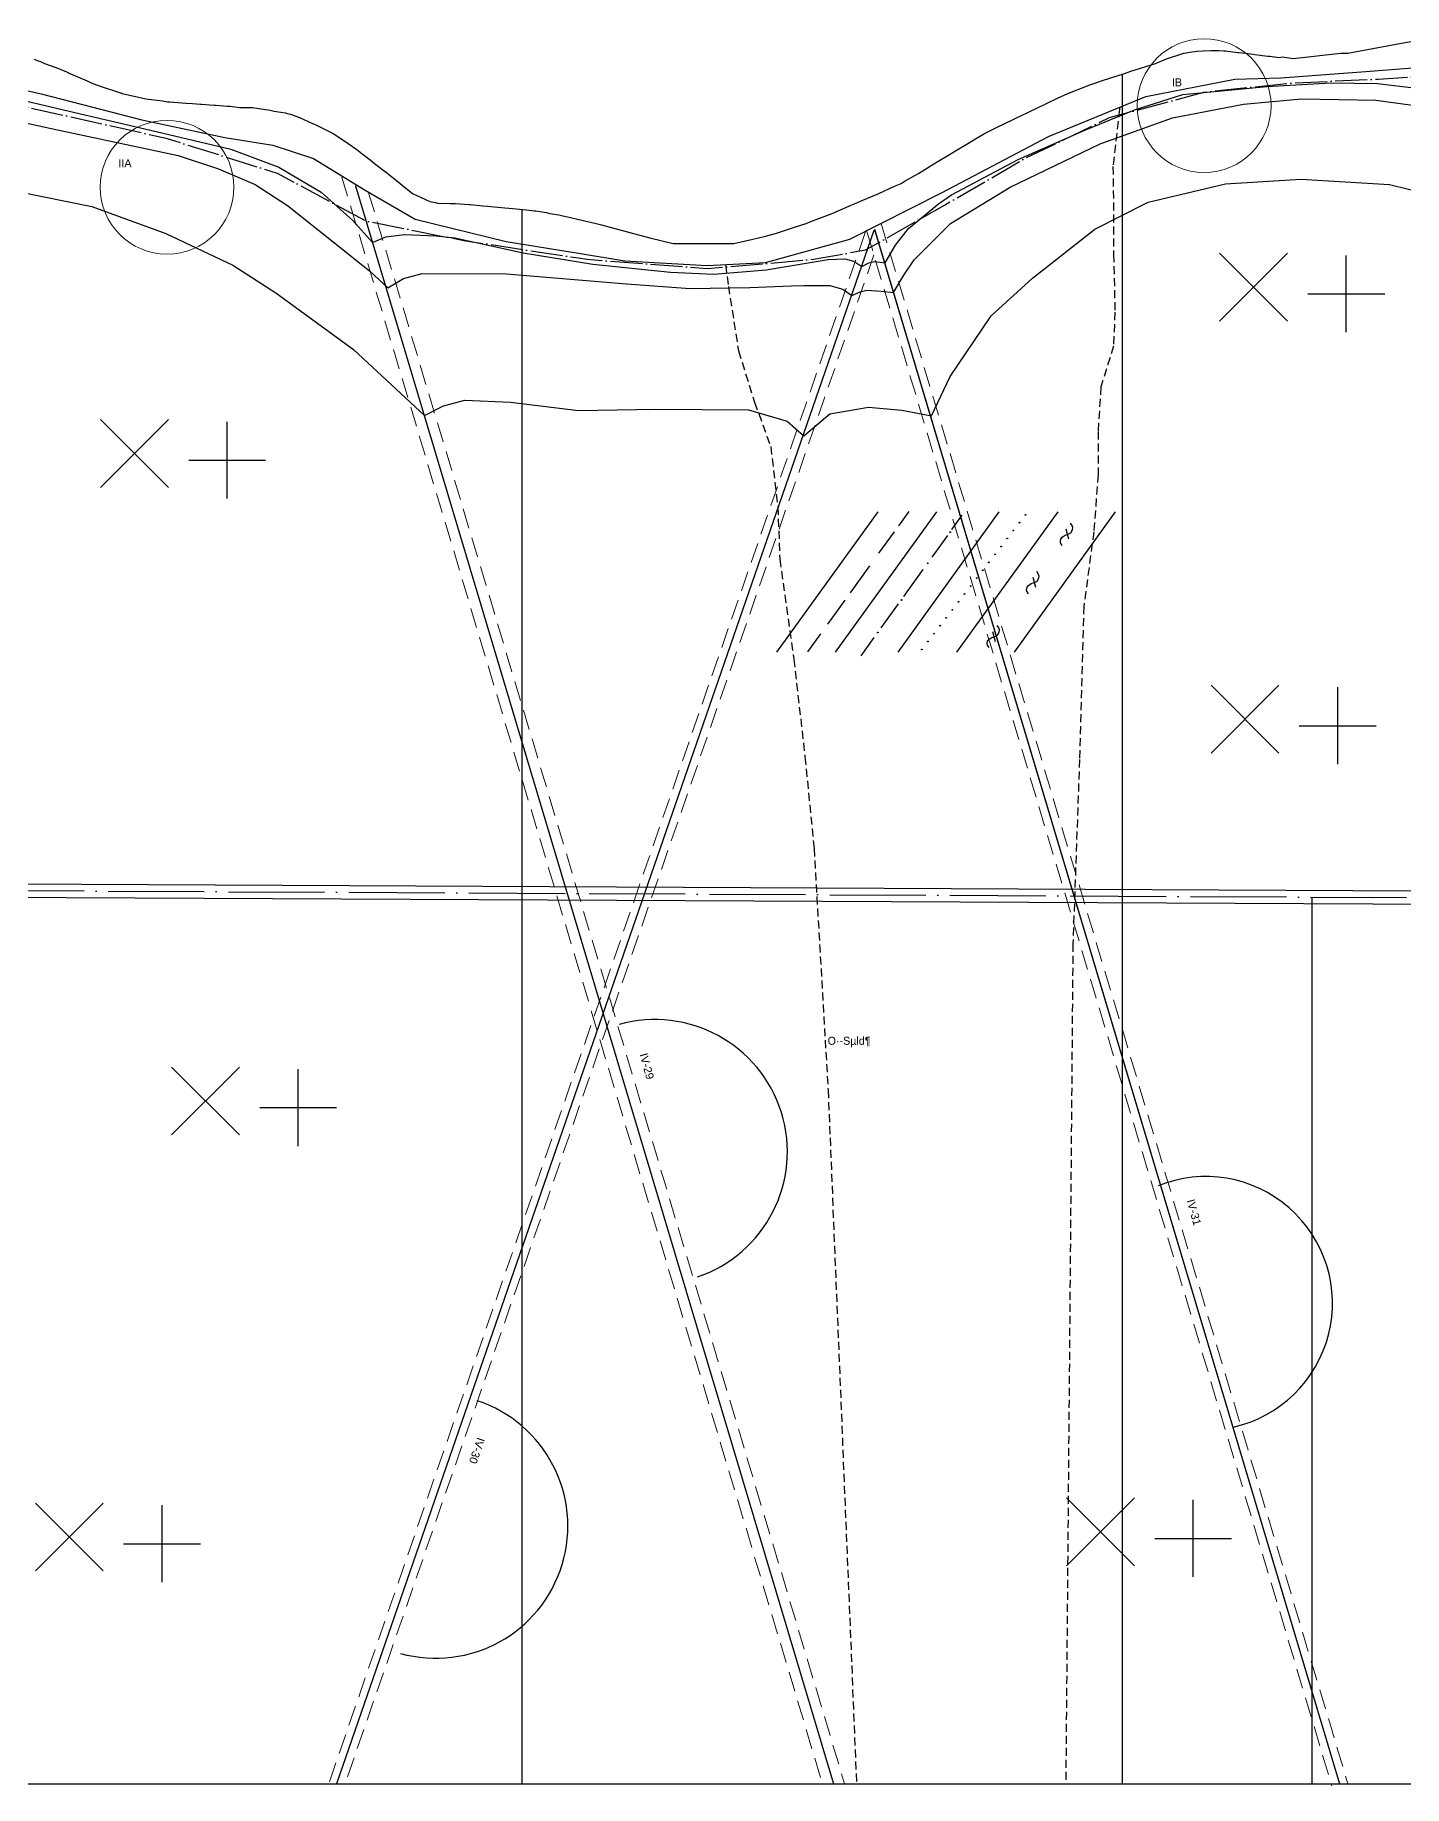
# Model space of a CAD drawing. Header units: inches. Extents: x 444671 to 463716, y 1783086 to 1794968.
# Drawn here: x 454029 to 454713, y 1787037 to 1787913 of the extents above; entities that cross this region are included whole.
import ezdxf

# ---------------------------------------------------------------- set-up
doc = ezdxf.new("R2010")
doc.units = ezdxf.units.IN
doc.header["$MEASUREMENT"] = 0
for name, pattern in [('ACAD_ISO04W100', [30, 24, -3, 0, -3]), ('DASHED', [0.75, 0.5, -0.25]), ('HIDDEN', [0.375, 0.25, -0.125]), ('NG', [1.8, 0.8, -0.1, 0, -0.1, 0.8])]:
    doc.linetypes.add(name, pattern=pattern)
for name, color, linetype in [('4', 4, 'Continuous'), ('Dc', 10, 'Continuous'), ('Dchat', 33, 'Continuous'), ('Dong', 252, 'HIDDEN'), ('Khung_bang', 140, 'Continuous'), ('PEGC', 3, 'Continuous'), ('Text', 3, 'Continuous'), ('Thachhoc', 125, 'Continuous'), ('Tim', 1, 'ACAD_ISO04W100')]:
    doc.layers.add(name, color=color, linetype=linetype)
doc.layers.add('doi', color=33, linetype='Continuous', lineweight=25)
doc.layers.add('Dut gay', color=1, linetype='Continuous', lineweight=25)
doc.styles.add('VNARIAL', font='')
doc.styles.get('VNARIAL').set_extended_font_data('.VnArial')
doc.linetypes.add('_lA1', pattern='A,2,-0.2,["x",Standard,S=0.1,R=0,X=-0.1,Y=-0.05],-0.1', length=2.3)
doc.linetypes.add('_lA2', pattern='A,2,-0.2,["xx",Standard,S=0.1,R=0,X=-0.1,Y=-0.05],-0.18', length=2.38)
doc.linetypes.add('_lB', pattern='A,2,-0.2,["xxx",Standard,S=0.1,R=0,X=-0.1,Y=-0.05],-0.26', length=2.46)
doc.linetypes.add('_llA', pattern='A,2,-0.2,["xxxx",Standard,S=0.1,R=0,X=-0.1,Y=-0.05],-0.34', length=2.54)
doc.linetypes.add('NEN_DA1', pattern='A,1.5,-0.15,["Y",Standard,S=0.2,R=0,X=-0.15,Y=-0.2],-0.005', length=1.655)

# ---------------------------------------------------------------- blocks, each defined once
blk = doc.blocks.new('l1')
at = {"layer": 'Thachhoc'}
for points in [[(-85.85, -35.08), (-35.29, 35.08)], [(-56.48, -35.08), (-5.92, 35.08)], [(-25.28, -35.08), (25.28, 35.08)], [(-24.95, 28.06), (-19.78, 35.24)], [(4.13, -35.08), (54.69, 35.08)], [(32.93, -35.08), (83.49, 35.08)], [(1.67, 26.16), (6.84, 33.33)], [(56.83, 18.28), (55.99, 19.53), (55.84, 20.43), (56.09, 21.49), (56.82, 22.45), (58.17, 23.34), (59.72, 23.91), (61.04, 24.58), (61.94, 26.04), (62.04, 27.19), (61.67, 28.22), (60.86, 29.44)], [(60.09, 21.48), (58.77, 26.45)], [(-34.83, 14.36), (-27.07, 25.12)], [(-8.21, 12.45), (-0.45, 23.21)], [(-49.03, -5.35), (-39.31, 8.14)], [(-22.41, -7.26), (-12.68, 6.23)], [(39.98, -5.86), (39.15, -4.61), (39, -3.71), (39.25, -2.65), (39.97, -1.68), (41.33, -0.8), (42.88, -0.23), (44.19, 0.45), (45.09, 1.9), (45.2, 3.05), (44.83, 4.08), (44.01, 5.31)], [(43.54, -2.76), (42.21, 2.2)], [(-60.32, -21.02), (-51.7, -9.05)], [(-33.7, -22.92), (-25.08, -10.96)], [(-70.34, -34.92), (-63.82, -25.87)], [(20.22, -32.83), (19.39, -31.58), (19.24, -30.69), (19.49, -29.63), (20.21, -28.66), (21.57, -27.77), (23.12, -27.2), (24.43, -26.53), (25.33, -25.07), (25.44, -23.92), (25.07, -22.89), (24.25, -21.67)], [(23.42, -29.87), (22.1, -24.9)], [(-43.72, -36.83), (-37.19, -27.77)]]:
    blk.add_lwpolyline(points, dxfattribs=at)
for centre in [(35.39, 29.66), (38.44, 33.62), (0.72, 24.94), (26.24, 17.77), (29.29, 21.73), (32.34, 25.69), (-10.47, 9.35), (20.14, 9.85), (23.19, 13.81), (14.04, 1.92), (17.09, 5.88), (7.94, -6), (10.99, -2.04), (-23.52, -8.98), (1.84, -13.93), (4.89, -9.97), (-35.4, -25.2), (-7.31, -25.81), (-4.26, -21.85), (-1.21, -17.89), (-13.41, -33.74), (-10.36, -29.78)]:
    blk.add_circle(centre, 0.198, dxfattribs=at)
blk = doc.blocks.new('g2')
at = {"layer": 'Thachhoc'}
for points in [[(-4.59, -14.53), (-38.54, 19.41)], [(-4.59, 19.41), (-38.54, -14.53)], [(24.77, -20.08), (24.77, 18.32)], [(5.57, -0.88), (43.97, -0.88)]]:
    blk.add_lwpolyline(points, dxfattribs=at)

msp = doc.modelspace()

# ---------------------------------------------------------------- linework, layer by layer
at = {"layer": '4', "linetype": 'NEN_DA1', "ltscale": 8}
msp.add_line((451942.4641, 1787491.9284), (456227.4938, 1787470.5032), dxfattribs=at)
msp.add_lwpolyline([(456292.9593, 1787476.676), (452212.4205, 1787497.0787)], dxfattribs=at)
at = {"layer": 'Dc', "lineweight": 13}
for centre in [(454613.3397, 1787877.2395), (454094.9581, 1787836.4235)]:
    msp.add_circle(centre, 33.4288, dxfattribs=at)
at = {"layer": 'Dchat', "linetype": '_lA1', "ltscale": 70, "flags": 128}
msp.add_lwpolyline([(453627.1938, 1787910.6408), (453628.026, 1787910.6972), (453684.3334, 1787908.2774), (453733.05, 1787907.6702), (453788.1466, 1787911.2999), (453824.474, 1787912.5098), (453869.8832, 1787910.09), (453914.1101, 1787904.1676), (453976.8311, 1787895.5235), (454031.9822, 1787883.0977), (454082.2672, 1787870.1317), (454123.758, 1787861.3223), (454147.8424, 1787857.472), (454168.0732, 1787850.7339), (454193.9421, 1787834.8755), (454219.0512, 1787820.4014), (454264.4405, 1787809.3046), (454300.6185, 1787803.4269), (454323.833, 1787799.6553), (454364.8767, 1787797.2429), (454394.0748, 1787798.782), (454436.2621, 1787810.3892), (454482.3325, 1787833.8674), (454535.4723, 1787861.7211), (454584.2564, 1787881.741), (454628.6848, 1787890.4452), (454651.7505, 1787891.1772), (454694.2252, 1787894.2086), (454743.0712, 1787898.1494), (454787.0629, 1787899.362), (454847.2366, 1787899.7082), (454902.5533, 1787902.1323), (454937.0049, 1787899.2233), (454985.5283, 1787892.9205), (455029.6846, 1787879.8299), (455081.2246, 1787855.6275), (455118.1927, 1787837.1586), (455150.783, 1787823.55), (455185.8054, 1787817.7178), (455235.9069, 1787818.6898), (455272.875, 1787815.2877), (455298.6553, 1787807.5113), (455316.1502, 1787801.7949), (455341.5372, 1787797.3387), (455363.8367, 1787796.6531), (455375.9666, 1787797.3412), (455399.2952, 1787802.8258), (455415.0764, 1787804.5397), (455433.602, 1787803.8541), (455466.9373, 1787797.9952), (455515.2286, 1787785.6062), (455579.8345, 1787765.3928), (455635.1183, 1787746.0395), (455659.6431, 1787734.2634), (455733.6234, 1787712.492), (455808.2704, 1787694.8624)], dxfattribs=at)
at = {"layer": 'Dchat', "linetype": '_lA2', "ltscale": 10, "flags": 128}
msp.add_lwpolyline([(453627.1938, 1787903.8126), (453654.3839, 1787904.0871), (453725.773, 1787902.4781), (453771.6463, 1787904.7389), (453808.4661, 1787906.1722), (453851.5021, 1787905.6944), (453899.3199, 1787900.9166), (453957.6577, 1787892.3165), (454009.2623, 1787883.1005), (454048.8794, 1787873.7364), (454083.8106, 1787865.6492), (454126.8355, 1787855.4339), (454150.8109, 1787846.4833), (454171.9186, 1787833.8738), (454187.7903, 1787819.7689), (454197.7157, 1787808.8541), (454204.3725, 1787811.5407), (454213.568, 1787812.7654), (454229.5094, 1787812.1531), (454238.7224, 1787811.1601), (454272.8771, 1787803.5764), (454300.6185, 1787799.0571), (454307.791, 1787797.8886), (454346.6431, 1787793.9235), (454368.2752, 1787793.0229), (454394.414, 1787795.1243), (454425.3374, 1787800.2806), (454433.7218, 1787800.5972), (454438.2434, 1787799.4186), (454442.1752, 1787796.8651), (454445.6993, 1787798.6451), (454448.5987, 1787799.278), (454451.3377, 1787799.0379), (454453.8845, 1787798.5578), (454459.0631, 1787807.5017), (454465.632, 1787815.8162), (454480.6185, 1787828.0717), (454487.0552, 1787832.6207), (454520.4404, 1787850.3476), (454553.6999, 1787864.8628), (454578.549, 1787875.1762), (454602.6334, 1787882.8158), (454644.7081, 1787886.7238), (454676.6562, 1787888.6584), (454700.0737, 1787888.2233), (454719.4608, 1787885.8813), (454733.7363, 1787883.5394), (454742.4721, 1787888.4359), (454753.1248, 1787892.0548), (454771.2344, 1787895.6737), (454793.7626, 1787896.0212), (454815.8009, 1787893.4137), (454841.8983, 1787886.4603), (454851.7579, 1787889.937), (454862.777, 1787893.4137), (454879.8791, 1787896.7403), (454893.8394, 1787897.3135), (454927.2152, 1787896.2926), (454956.4881, 1787891.7382), (454985.2955, 1787887.4512), (455010.7268, 1787880.8026), (455045.9876, 1787866.2954), (455094.3848, 1787845.5709), (455124.8059, 1787829.682), (455149.2603, 1787820.6917), (455172.5325, 1787816.2463), (455190.6712, 1787814.5365), (455217.7082, 1787814.8784), (455244.4028, 1787814.1945), (455264.2527, 1787812.4847), (455284.7871, 1787808.0392), (455302.2414, 1787801.5421), (455312.1663, 1787795.3868), (455316.9577, 1787789.2316), (455325.5136, 1787791.9672), (455334.4119, 1787793.677), (455350.1549, 1787794.3609), (455368.827, 1787793.933), (455385.9844, 1787796.382), (455404.3674, 1787799.7495), (455421.5248, 1787800.0556), (455444.5035, 1787797.9127), (455469.2214, 1787793.7568), (455502.8295, 1787784.6282), (455551.1208, 1787769.3051), (455591.2548, 1787757.8942), (455634.9779, 1787741.9191), (455666.4464, 1787728.7766), (455691.0565, 1787720.7573), (455735.4882, 1787707.5937), (455785.965, 1787694.3119), (455823.7889, 1787684.9865), (455849.3322, 1787683.514), (455866.5249, 1787686.9497), (455874.6206, 1787686.8754), (455880.4563, 1787685.1747), (455882.4016, 1787684.2029), (455890.6688, 1787692.2204), (455900.8813, 1787697.0795), (455918.3885, 1787704.3681), (455937.9914, 1787711.1348), (455961.1846, 1787715.5072), (455980.6185, 1787716.6275), (456002.1535, 1787716.2503), (456019.7658, 1787712.9481), (456036.4579, 1787707.4958), (456047.0502, 1787707.4958), (456059.5693, 1787704.9296), (456073.0502, 1787699.798), (456092.7845, 1787691.2397), (456110.3156, 1787684.0127), (456128.3558, 1787676.3532), (456148.7117, 1787673.31), (456159.726, 1787672.7045), (456165.9847, 1787673.0943), (456183.4763, 1787675.1568), (456202.4767, 1787676.7997), (456213.7436, 1787678.3511), (456224.6857, 1787679.7176), (456236.0583, 1787680.7127), (456244.0161, 1787682.0792), (456251.4767, 1787683.6941), (456256.4504, 1787684.4395), (456261.5483, 1787684.6879), (456265.9455, 1787684.4776), (456268.5861, 1787684.0481), (456272.0212, 1787683.2495), (456276.7817, 1787680.6143), (456282.8521, 1787676.5343), (456288.2601, 1787673.116), (456292.5645, 1787670.1387), (456297.0455, 1787665.3746), (456300.2642, 1787661.6756), (456301.378, 1787659.6815), (456303.6342, 1787659.7244), (456308.8785, 1787659.2736), (456312.2057, 1787658.6537), (456315.8563, 1787657.6029), (456317.7912, 1787657.1755), (456320.5951, 1787656.7178), (456324.0496, 1787655.9654), (456328.0506, 1787654.8232), (456331.4931, 1787653.0161), (456334.929, 1787650.3752), (456337.4692, 1787647.8698), (456342.2262, 1787643.8779), (456347.0397, 1787639.3092), (456351.4803, 1787635.6974), (456354.4421, 1787633.302), (456357.7636, 1787630.7579), (456360.3512, 1787628.946), (456364.982, 1787626.3534), (456373.9109, 1787622.2119), (456380.9196, 1787619.0979), (456386.4532, 1787617.0445), (456391.8285, 1787615.149), (456395.0697, 1787614.5172), (456400.9549, 1787614.1133), (456406.1118, 1787614.0055), (456408.826, 1787613.7946), (456412.9128, 1787613.262), (456418.3322, 1787611.4868), (456424.4622, 1787608.2027), (456431.5112, 1787602.7762), (456445.4936, 1787591.6911), (456460.9437, 1787581.022), (456477.7573, 1787569.6719), (456490.1681, 1787562.2209), (456507.1672, 1787552.9365), (456529.881, 1787542.7257), (456545.3242, 1787538.3), (456568.466, 1787532.8812), (456589.7998, 1787530.7137), (456622.804, 1787529.2544), (456636.4354, 1787529.263), (456643.2123, 1787528.636), (456647.9812, 1787527.8837), (456654.4784, 1787526.2963), (456659.8272, 1787530.2043), (456667.0027, 1787533.0157), (456676.2888, 1787536.6706), (456690.8935, 1787540.8261), (456705.3909, 1787547.0239), (456721.9126, 1787552.4201), (456730.6071, 1787555.4407), (456740.4752, 1787558.1446), (456751.6166, 1787560.6894), (456761.9621, 1787561.3256), (456769.1244, 1787561.6437), (456782.6145, 1787561.1966), (456790.2421, 1787559.1403), (456803.9088, 1787555.1102), (456817.5755, 1787550.1847), (456834.6028, 1787545.483), (456853.8688, 1787538.2396), (456902.7106, 1787525.0167), (456918.5039, 1787519.053), (456926.5248, 1787514.3682), (456933.3117, 1787509.6833), (456937.0819, 1787505.9689), (456939.3753, 1787506.5477), (456943.8847, 1787507.2408), (456949.7306, 1787507.411), (456955.8816, 1787507.0056), (456958.4526, 1787506.8986), (456976.2484, 1787503.4561), (456994.0436, 1787499.8488), (457011.8388, 1787492.8919), (457030.2177, 1787484.8838), (457047.2392, 1787473.8042), (457072.0635, 1787457.0237), (457103.6074, 1787439.2049), (457123.3696, 1787425.9847), (457150.1447, 1787415.4149), (457168.6521, 1787407.2739), (457193.0069, 1787397.3579), (457219.8243, 1787387.7187), (457245.5897, 1787377.6366), (457271.666, 1787367.3969), (457296.6663, 1787358.5117), (457300.5286, 1787357.3688)], dxfattribs=at)
at = {"layer": 'Dchat', "linetype": '_lB', "ltscale": 10, "flags": 128}
msp.add_lwpolyline([(453627.1938, 1787893.8899), (453630.0148, 1787893.9963), (453706.8983, 1787892.1563), (453756.3747, 1787892.7224), (453810.2392, 1787894.1025), (453864.1036, 1787892.7224), (453922.1115, 1787885.8224), (453991.9163, 1787875.6705), (454040.2562, 1787865.0905), (454100.566, 1787852.2104), (454120.6185, 1787845.6825), (454139.0316, 1787837.8423), (454155.187, 1787827.3012), (454177.9348, 1787809.1835), (454196.0677, 1787794.6897), (454205.2988, 1787786.125), (454213.2112, 1787790.7364), (454222.4437, 1787793.3722), (454264.5652, 1787793.2043), (454300.6185, 1787790.1547), (454324.6198, 1787788.1245), (454356.386, 1787785.8245), (454386.3107, 1787786.2845), (454407.0278, 1787787.2045), (454413.2103, 1787787.3199), (454426.315, 1787787.3199), (454432.665, 1787785.4629), (454437.1565, 1787782.2131), (454441.3382, 1787784.0701), (454444.7456, 1787784.9986), (454451.87, 1787784.5343), (454458.0652, 1787783.7606), (454463.1974, 1787792.4444), (454468.3706, 1787800.1196), (454486.5265, 1787818.3255), (454516.3005, 1787836.5057), (454561.4177, 1787858.1257), (454597.5064, 1787871.0299), (454632.9556, 1787877.9299), (454661.9596, 1787880.6899), (454680.6185, 1787880.3015), (454699.2216, 1787879.9205), (454722.4441, 1787876.7274), (454736.2928, 1787873.3218), (454747.5851, 1787879.9205), (454758.2378, 1787883.3268), (454770.493, 1787885.968), (454782.5513, 1787886.2318), (454796.1695, 1787886.0047), (454809.7877, 1787883.9638), (454826.3562, 1787880.3355), (454839.2924, 1787877.0474), (454845.7612, 1787874.8926), (454857.557, 1787881.2453), (454875.8257, 1787886.7498), (454902.2127, 1787889.0678), (454926.4625, 1787888.9966), (454963.7532, 1787883.0166), (455001.5044, 1787874.2766), (455059.2215, 1787849.5607), (455128.2141, 1787817.8875), (455165.5073, 1787806.7087), (455211.1915, 1787803.914), (455261.5374, 1787801.1193), (455294.1691, 1787790.8721), (455310.9511, 1787775.9671), (455331.9859, 1787782.346), (455362.183, 1787786.5636), (455394.0036, 1787790.4568), (455435.2405, 1787791.4301), (455467.7105, 1787785.9147), (455510.7012, 1787775.0138), (455541.3078, 1787766.7156), (455590.4732, 1787752.6799), (455635.7291, 1787738.3255), (455679.0497, 1787720.7964), (455719.5388, 1787708.412), (455769.5305, 1787694.7891), (455800.9302, 1787685.7072), (455829.0247, 1787680.7534), (455848.0298, 1787679.515), (455868.6875, 1787677.4509), (455877.5914, 1787676.3651), (455885.7604, 1787674.2277), (455893.4487, 1787683.0708), (455910.5989, 1787692.0745), (455937.0508, 1787700.7877), (455980.6185, 1787705.5518), (456006.9257, 1787704.2882), (456019.7658, 1787701.0814), (456033.2468, 1787694.6671), (456043.8406, 1787696.2705), (456055.7174, 1787694.6671), (456067.9153, 1787690.4975), (456083.7433, 1787684.8001), (456113.566, 1787674.275), (456128.3558, 1787669.5318), (456139.9227, 1787669.2461), (456152.4408, 1787669.1185), (456171.755, 1787670.0919), (456191.1709, 1787673.1535), (456213.5111, 1787674.3748), (456229.8412, 1787674.3748), (456240.6035, 1787674.8299), (456250.5832, 1787674.4203), (456256.9276, 1787673.6841), (456265.5499, 1787672.149), (456272.0212, 1787671.0495), (456276.8136, 1787669.2057), (456282.8396, 1787666.1954), (456290.5888, 1787662.0812), (456294.1038, 1787660.6946), (456298.4683, 1787657.7744), (456302.9104, 1787653.259), (456305.5328, 1787653.6053), (456309.8163, 1787653.3273), (456314.7659, 1787652.6728), (456317.7912, 1787652.1755), (456328.9741, 1787647.3733), (456339.0597, 1787642.2151), (456339.0597, 1787642.2151), (456347.0266, 1787636.9105), (456353.7608, 1787632.4242), (456360.3512, 1787627.9451), (456370.5111, 1787621.7093), (456376.2521, 1787619.0621), (456382.2929, 1787616.5246), (456389.0663, 1787613.9458), (456396.0791, 1787612.2432), (456401.7306, 1787611.7564), (456406.895, 1787611.2696), (456412.4491, 1787610.2961), (456418.6142, 1787607.949), (456424.753, 1787604.5416), (456431.3116, 1787598.873), (456441.789, 1787589.6652), (456453.3202, 1787579.0786), (456467.0331, 1787568.6476), (456478.6265, 1787561.5996), (456491.5478, 1787553.8396), (456523.3495, 1787537.0173), (456540.7946, 1787529.2403), (456555.1017, 1787524.4751), (456574.3955, 1787521.0093), (456599.9769, 1787518.6267), (456616.2202, 1787518.2494), (456630.3461, 1787517.0567), (456639.8956, 1787515.8646), (456649.8444, 1787515.0694), (456658.1601, 1787514.0802), (456666.9094, 1787521.7481), (456678.717, 1787528.5485), (456690.3858, 1787533.2671), (456699.1373, 1787537.4306), (456711.2228, 1787542.0104), (456729.3132, 1787547.8179), (456744.5841, 1787552.0649), (456765.8635, 1787555.7317), (456782.6145, 1787557.1966), (456794.0964, 1787553.7856), (456809.6185, 1787548.0112), (456820.5212, 1787543.2385), (456835.0236, 1787538.936), (456850.9343, 1787535.0765), (456880.1276, 1787528.2281), (456904.7516, 1787520.6187), (456916.8097, 1787514.7849), (456926.0225, 1787508.9163), (456930.5767, 1787505.2412), (456935.313, 1787498.3548), (456938.1087, 1787499.6411), (456944.9912, 1787500.4287), (456953.9679, 1787499.6196), (456971.6594, 1787494.8945), (456992.9286, 1787487.1714), (456998.0188, 1787484.4293), (457033.4651, 1787467.8049), (457044.8407, 1787461.0645), (457063.4509, 1787451.0777), (457081.5577, 1787441.0763), (457099.1691, 1787431.8281), (457118.0738, 1787423.7775), (457141.735, 1787413.4501), (457172.2304, 1787399.5515), (457214.6082, 1787384.0045), (457254.0334, 1787368.9942), (457299.8621, 1787354.7932), (457300.5286, 1787354.6198)], dxfattribs=at)
at = {"layer": 'Dchat', "linetype": '_llA', "ltscale": 10, "flags": 128}
msp.add_lwpolyline([(453627.1938, 1787852.2661), (453643.9336, 1787852.7223), (453710.5875, 1787855.4077), (453816.2335, 1787853.8085), (453913.1313, 1787849.3815), (453995.5196, 1787839.2545), (454057.2932, 1787826.8143), (454094.2765, 1787813.3192), (454127.7971, 1787797.5297), (454149.346, 1787783.654), (454188.1703, 1787755.3704), (454223.6063, 1787722.3559), (454233.1836, 1787727.1406), (454243.7186, 1787730.0114), (454266.7042, 1787729.0545), (454300.6185, 1787724.8187), (454339.3503, 1787725.521), (454385.516, 1787725.064), (454404.839, 1787719.4779), (454413.1859, 1787712.1271), (454426.3182, 1787723.0866), (454445.5033, 1787726.5272), (454462.2286, 1787725.0527), (454476.9864, 1787722.1035), (454486.4545, 1787741.8492), (454506.9435, 1787772.0795), (454527.5406, 1787790.9081), (454558.6553, 1787815.4291), (454585.3877, 1787829.0033), (454623.9524, 1787838.1986), (454661.742, 1787840.3921), (454706.0038, 1787837.7648), (454734.4892, 1787830.7588), (454750.7039, 1787825.5043), (454762.1677, 1787832.5877), (454781.9006, 1787838.4411), (454800.7086, 1787839.3653), (454820.7498, 1787839.0572), (454843.2577, 1787835.0523), (454859.9074, 1787828.2747), (454872.6438, 1787833.1668), (454888.9851, 1787836.5557), (454912.1096, 1787837.1718), (454945.409, 1787834.7072), (454984.5665, 1787826.6973), (455037.4117, 1787812.1965), (455108.5699, 1787790.2057), (455162.9899, 1787779.9611), (455207.9455, 1787772.8687), (455236.3469, 1787770.3859), (455257.0385, 1787766.4851), (455281.2437, 1787755.1726), (455300.3736, 1787738.3989), (455327.5308, 1787746.9893), (455368.2826, 1787752.6056), (455416.0605, 1787751.2015), (455449.5419, 1787746.6034), (455511.334, 1787733.7612), (455577.0808, 1787711.0405), (455662.1067, 1787677.4532), (455711.6692, 1787666.0261), (455773.4613, 1787654.1718), (455808.2322, 1787649.6773), (455842.3414, 1787644.738), (455870.5186, 1787640.2927), (455898.2014, 1787632.3898), (455912.6401, 1787644.245), (455930.537, 1787654.6333), (455957.2311, 1787661.0544), (455984.0168, 1787662.5315), (456001.3575, 1787659.1668), (456011.6348, 1787655.0103), (456019.7098, 1787649.8759), (456029.9871, 1787652.3209), (456047.3607, 1787654.0323), (456075.5015, 1787650.2105), (456091.9096, 1787646.2974, -0.01360405), (456092.698, 1787646.0866), (456123.9551, 1787636.8093), (456142.9233, 1787633.256), (456161.2986, 1787629.7027), (456182.4299, 1787627.196), (456204.093, 1787627.196), (456229.8412, 1787629.5304), (456237.4592, 1787630.4105), (456252.3988, 1787631.1746), (456267.3611, 1787632.1602), (456275.582, 1787632.1602), (456285.4112, 1787631.776), (456291.7675, 1787630.5616), (456299.0337, 1787628.033), (456304.9041, 1787625.1768), (456310.7831, 1787620.2641), (456312.5513, 1787621.3946), (456316.6452, 1787623.17), (456318.6722, 1787623.3076), (456323.6523, 1787622.983), (456328.1993, 1787622.0633), (456334.2555, 1787619.9648), (456343.5192, 1787615.9384), (456358.7205, 1787606.9566), (456375.5562, 1787595.8613), (456381.4072, 1787593.6757), (456387.3925, 1787592.2934), (456395.839, 1787591.7588), (456403.7876, 1787590.8039), (456409.5749, 1787588.8544), (456423.0912, 1787584.0322), (456432.8056, 1787579.1986), (456446.7749, 1787571.0394), (456466.7244, 1787556.7043), (456484.097, 1787543.958), (456504.1839, 1787531.7541), (456522.3708, 1787522.2622), (456562.0923, 1787503.5071), (456568.4977, 1787501.0499), (456576.8954, 1787498.4172), (456591.4268, 1787495.4769), (456613.1319, 1787494.5581), (456626.1917, 1787495.6607), (456642.5625, 1787496.7633), (456648.7833, 1787496.6194), (456656.5061, 1787495.2579), (456665.0468, 1787491.9901), (456672.2142, 1787497.3094), (456683.9649, 1787503.9001), (456699.2203, 1787510.4909), (456719.4234, 1787515.228), (456745.1926, 1787518.1114), (456770.2958, 1787519.1967), (456805.5658, 1787515.9035), (456838.1988, 1787510.6344), (456872.2031, 1787503.6785), (456893.0992, 1787494.2433), (456904.9472, 1787486.5985), (456914.08, 1787478.707), (456927.0446, 1787462.7623), (456932.6663, 1787464.8936), (456941.5498, 1787465.986), (456950.9806, 1787466.1693), (456963.4682, 1787465.7534), (456980.1184, 1787462.0106), (457014.3352, 1787448.1819), (457049.2123, 1787429.9168), (457072.1413, 1787416.8108), (457106.0874, 1787397.5964), (457139.651, 1787378.7313), (457177.5301, 1787361.9065), (457214.15, 1787346.3382), (457241.0869, 1787337.9258), (457275.4913, 1787329.9606), (457300.5286, 1787325.863)], format="xyb", dxfattribs=at)
at = {"layer": 'Dchat', "color": 14, "linetype": 'Continuous', "lineweight": 13}
for points in [[(454189.2284, 1787837.1046), (454428.1117, 1787038.3548)], [(454448.7012, 1787815.3882), (454681.0898, 1787038.3548)]]:
    msp.add_lwpolyline(points, dxfattribs=at)
at = {"layer": 'Dchat', "color": 14}
for centre, radius, start, end in [((454338.9644, 1787354.2712), 66.0343, 288.6371512, 105.8499883), ((454614.1382, 1787278.5146), 63.3586, 282.4243321, 112.1169764), ((454229.2448, 1787167.1124), 66.0343, 254.5075297, 71.7203669)]:
    msp.add_arc(centre, radius, start, end, dxfattribs=at)
at = {"layer": 'doi', "color": 4, "linetype": 'NG', "ltscale": 20, "flags": 128}
msp.add_lwpolyline([(453627.1938, 1787900.6178), (453706.8883, 1787902.232), (453814.4436, 1787903.9663), (453899.7021, 1787896.6852), (454019.5001, 1787877.6889), (454094.5568, 1787860.9425), (454149.9384, 1787843.468), (454194.4229, 1787819.5849), (454243.2382, 1787809.8299), (454300.6185, 1787801.0613), (454304.7094, 1787800.4362), (454365.0957, 1787795.7393), (454418.1106, 1787800.3833), (454444.1455, 1787805.0802), (454483.5593, 1787827.4806), (454524.058, 1787850.9649), (454566.003, 1787871.1976), (454613.1898, 1787883.9508), (454658.3891, 1787888.6476), (454700.3342, 1787890.4541), (454744.8104, 1787893.3445), (454786.3938, 1787895.5123), (454842.242, 1787894.0154), (454910.4623, 1787898.1327), (454963.5735, 1787892.1854), (455018.0582, 1787879.3761), (455062.9281, 1787861.077), (455105.4142, 1787838.1932), (455141.4786, 1787823.7793), (455179.0886, 1787816.0575), (455226.4876, 1787811.9393), (455280.5841, 1787804.7324), (455330.5591, 1787793.4071), (455356.5934, 1787792.3438), (455418.9333, 1787796.462), (455466.8474, 1787791.829), (455520.944, 1787779.4742), (455574.9315, 1787763.9032), (455628.7425, 1787745.8111), (455672.0974, 1787728.7383), (455713.667, 1787716.507), (455754.4715, 1787706.8239), (455802.1608, 1787694.0621), (455816.474, 1787691.338)], dxfattribs=at)
at = {"layer": 'doi', "color": 250, "linetype": 'DASHED', "ltscale": 8}
for points in [[(454571.1518, 1787876.4603), (454570.9961, 1787875.4195), (454567.7355, 1787846.7171), (454568.0883, 1787822.7436), (454568.0883, 1787803.0007), (454568.7732, 1787773.9459), (454568.0675, 1787757.0234), (454561.7165, 1787736.5754), (454560.3062, 1787714.2519), (454560.3062, 1787692.7462), (454558.1892, 1787664.1895), (454553.2317, 1787626.992), (454551.0381, 1787550.382), (454547.7427, 1787458.2676), (454544.1774, 1787038.3548)], [(454374.0222, 1787797.7375), (454375.5449, 1787786.8338), (454380.5749, 1787754.6119), (454388.6342, 1787728.9434), (454396.6936, 1787706.7981), (454400.2195, 1787676.5999), (454401.227, 1787650.4281), (454408.2821, 1787600.4234), (454413.8228, 1787551.603), (454418.3562, 1787505.8024), (454425.362, 1787385.1129), (454439.5818, 1787038.3548)]]:
    msp.add_lwpolyline(points, dxfattribs=at)
at = {"layer": 'Dong', "linetype": 'ByBlock'}
for p, q in [((454572.4938, 1787038.3548), (454572.4938, 1787893.0307)), ((454272.4938, 1787038.3548), (454272.4938, 1787825.3844)), ((454667.3536, 1787038.3548), (454667.3536, 1787481.504))]:
    msp.add_line(p, q, dxfattribs=at)
at = {"layer": 'Dut gay', "color": 1, "linetype": 'DASHED', "lineweight": 9, "ltscale": 20, "flags": 128}
for points in [[(454182.3537, 1787841.4658), (454422.5414, 1787038.3548)], [(454195.7113, 1787833.6805), (454433.5706, 1787038.3548)], [(454444.1334, 1787814.2703), (454175.7355, 1787038.3548)], [(454444.7931, 1787814.2133), (454677.1729, 1787037.2092)], [(454451.9408, 1787818.2208), (454685.1766, 1787038.3548)], [(454448.2976, 1787802.5766), (454183.9447, 1787038.3548)]]:
    msp.add_lwpolyline(points, dxfattribs=at)
at = {"layer": 'Dut gay', "color": 1, "ltscale": 20, "flags": 128}
for points in [[(454189.1507, 1787837.0752), (454428.0253, 1787038.3548)], [(454448.2891, 1787814.7882), (454179.712, 1787038.3548)], [(454448.6236, 1787815.3589), (454681.0034, 1787038.3548)]]:
    msp.add_lwpolyline(points, dxfattribs=at)
at = {"layer": 'Khung_bang', "linetype": 'ByBlock'}
msp.add_lwpolyline([(446139.7357, 1787038.3548), (458289.9137, 1787038.3548)], dxfattribs=at)
at = {"layer": 'PEGC', "color": 3}
msp.add_lwpolyline([(454028.5493, 1787900.418), (454030.607, 1787899.6453), (454031.7186, 1787899.2268), (454032.3857, 1787898.9503), (454033.7555, 1787898.3548), (454039.8322, 1787896.1634), (454045.478, 1787893.7387), (454046.0527, 1787893.5038), (454046.3719, 1787893.3548), (454054.9868, 1787889.5679), (454056.0044, 1787889.1538), (454057.8051, 1787888.3548), (454062.4521, 1787886.6275), (454070.6353, 1787883.9283), (454071.5897, 1787883.599), (454071.8196, 1787883.5268), (454072.4886, 1787883.3548), (454076.1303, 1787882.3817), (454078.4422, 1787881.9182), (454084.4046, 1787880.6196), (454092.7391, 1787879.5308), (454095.2456, 1787879.1445), (454096.2929, 1787879.0407), (454104.3604, 1787878.5132), (454104.5379, 1787878.5006), (454107.6726, 1787878.3548), (454111.7329, 1787877.9839), (454112.1532, 1787877.9674), (454118.5143, 1787877.4176), (454119.5599, 1787877.3796), (454124.974, 1787876.9354), (454126.5365, 1787876.8823), (454131.1477, 1787876.2204), (454135.723, 1787876.345), (454137.6091, 1787876.2671), (454140.7903, 1787875.7328), (454146.5467, 1787874.9701), (454148.4949, 1787874.5255), (454153.9575, 1787873.5683), (454154.106, 1787873.5276), (454154.9188, 1787873.3548), (454156.6524, 1787872.9092), (454157.1266, 1787872.7408), (454159.3173, 1787872.0161), (454161.1086, 1787871.2698), (454167.6422, 1787868.3548), (454168.5901, 1787867.9191), (454178.0576, 1787863.3548), (454180.3727, 1787861.7206), (454185.5067, 1787858.3548), (454189.7323, 1787855.2471), (454192.2907, 1787853.3548), (454196.5155, 1787850.0658), (454198.5638, 1787848.3548), (454204.8052, 1787843.6703), (454205.2157, 1787843.3548), (454205.4956, 1787843.1244), (454211.4966, 1787838.3548), (454212.437, 1787837.5117), (454217.6957, 1787833.3548), (454226.2991, 1787829.3633), (454229.0382, 1787828.8178), (454230.1536, 1787828.5248), (454230.5158, 1787828.5251), (454236.5146, 1787828.3548), (454238.3615, 1787828.3548), (454238.9289, 1787828.3548), (454239.1215, 1787828.2855), (454239.1727, 1787828.2786), (454245.8714, 1787827.8164), (454246.7045, 1787827.7327), (454252.8501, 1787827.1514), (454255.0692, 1787826.956), (454260.2125, 1787826.4745), (454263.7401, 1787826.1667), (454267.8257, 1787825.7881), (454272.7246, 1787825.3644), (454274.5519, 1787825.1484), (454278.6464, 1787824.6859), (454279.2051, 1787824.5978), (454284.4989, 1787823.7409), (454284.6613, 1787823.709), (454286.3502, 1787823.3548), (454290.7498, 1787822.5645), (454292.7476, 1787822.1849), (454295.0438, 1787821.6876), (454309.4287, 1787818.3548), (454312.1524, 1787817.6839), (454328.0868, 1787813.3548), (454336.2851, 1787811.1104), (454348.0156, 1787808.3548), (454348.9935, 1787808.3548), (454349.6156, 1787808.3548), (454351.4749, 1787808.3548), (454352.1113, 1787808.3548), (454354.3747, 1787808.3548), (454356.5537, 1787808.3548), (454357.2546, 1787808.3548), (454359.4303, 1787808.3548), (454365.8917, 1787808.3548), (454368.2568, 1787808.3548), (454369.3612, 1787808.3548), (454371.2407, 1787808.3548), (454372.8011, 1787808.3548), (454373.9598, 1787808.3548), (454375.0154, 1787808.3548), (454376.5073, 1787808.3548), (454377.0258, 1787808.3548), (454378.2043, 1787808.3548), (454387.8125, 1787810.4693), (454393.426, 1787811.7481), (454399.1554, 1787813.3548), (454402.6376, 1787814.4978), (454409.6049, 1787816.7633), (454414.3779, 1787818.3548), (454416.7297, 1787819.3225), (454427.3412, 1787823.3548), (454435.7768, 1787826.9853), (454438.9872, 1787828.3548), (454442.7068, 1787829.9495), (454450.7745, 1787833.3548), (454458.6169, 1787836.891), (454461.8771, 1787838.3548), (454463.9606, 1787839.5607), (454470.6421, 1787843.3548), (454478.2335, 1787848.1183), (454478.6083, 1787848.3548), (454478.9781, 1787848.5832), (454486.948, 1787853.3548), (454489.0576, 1787854.6508), (454495.2498, 1787858.3548), (454499.812, 1787861.0883), (454503.6143, 1787863.3548), (454509.8329, 1787866.4377), (454513.7915, 1787868.3548), (454522.7664, 1787872.6436), (454524.2288, 1787873.3548), (454525.9539, 1787874.1909), (454534.4971, 1787878.3548), (454540.095, 1787880.9361), (454545.2244, 1787883.3548), (454556.2833, 1787887.546), (454558.204, 1787888.3548), (454562.5774, 1787889.8056), (454573.4901, 1787893.3548), (454576.7568, 1787894.4207), (454588.9764, 1787898.3548), (454594.5855, 1787900.5573), (454603.1997, 1787903.3548), (454603.2823, 1787903.3773), (454607.1597, 1787904.1173), (454608.7854, 1787904.3253), (454609.6798, 1787904.402), (454612.8769, 1787904.6603), (454616.9216, 1787904.783), (454619.1632, 1787904.7504), (454620.6246, 1787904.781), (454623.2362, 1787904.5897), (454623.9389, 1787904.5747), (454630.1441, 1787903.8189), (454630.682, 1787903.7791), (454633.9555, 1787903.3548), (454637.892, 1787902.8553), (454638.7054, 1787902.7898), (454645.2009, 1787902.0173), (454646.2394, 1787902.0115), (454650.8878, 1787901.3319), (454651.7338, 1787901.3881), (454652.4344, 1787901.5307), (454657.8437, 1787900.749), (454681.6292, 1787903.3548), (454685.1582, 1787903.3548), (454693.2091, 1787904.958), (454711.9614, 1787908.3548), (454718.6433, 1787909.6128)], dxfattribs=at)
at = {"layer": 'Text'}
msp.add_lwpolyline([(454028.5493, 1787900.418), (454030.607, 1787899.6453), (454031.7186, 1787899.2268), (454032.3857, 1787898.9503), (454033.7555, 1787898.3548), (454039.8322, 1787896.1634), (454045.478, 1787893.7387), (454046.0527, 1787893.5038), (454046.3719, 1787893.3548), (454054.9868, 1787889.5679), (454056.0044, 1787889.1538), (454057.8051, 1787888.3548), (454062.4521, 1787886.6275), (454070.6353, 1787883.9283), (454071.5897, 1787883.599), (454071.8196, 1787883.5268), (454072.4886, 1787883.3548), (454076.1303, 1787882.3817), (454078.4422, 1787881.9182), (454084.4046, 1787880.6196), (454092.7391, 1787879.5308), (454095.2456, 1787879.1445), (454096.2929, 1787879.0407), (454104.3604, 1787878.5132), (454104.5379, 1787878.5006), (454107.6726, 1787878.3548), (454111.7329, 1787877.9839), (454112.1532, 1787877.9674), (454118.5143, 1787877.4176), (454119.5599, 1787877.3796), (454124.974, 1787876.9354), (454126.5365, 1787876.8823), (454131.1477, 1787876.2204), (454135.723, 1787876.345), (454137.6091, 1787876.2671), (454140.7903, 1787875.7328), (454146.5467, 1787874.9701), (454148.4949, 1787874.5255), (454153.9575, 1787873.5683), (454154.106, 1787873.5276), (454154.9188, 1787873.3548), (454156.6524, 1787872.9092), (454157.1266, 1787872.7408), (454159.3173, 1787872.0161), (454161.1086, 1787871.2698), (454167.6422, 1787868.3548), (454168.5901, 1787867.9191), (454178.0576, 1787863.3548), (454180.3727, 1787861.7206), (454185.5067, 1787858.3548), (454189.7323, 1787855.2471), (454192.2907, 1787853.3548), (454196.5155, 1787850.0658), (454198.5638, 1787848.3548), (454204.8052, 1787843.6703), (454205.2157, 1787843.3548), (454205.4956, 1787843.1244), (454211.4966, 1787838.3548), (454212.437, 1787837.5117), (454217.6957, 1787833.3548), (454226.2991, 1787829.3633), (454229.0382, 1787828.8178), (454230.1536, 1787828.5248), (454230.5158, 1787828.5251), (454236.5146, 1787828.3548), (454238.3615, 1787828.3548), (454238.9289, 1787828.3548), (454239.1215, 1787828.2855), (454239.1727, 1787828.2786), (454245.8714, 1787827.8164), (454246.7045, 1787827.7327), (454252.8501, 1787827.1514), (454255.0692, 1787826.956), (454260.2125, 1787826.4745), (454263.7401, 1787826.1667), (454267.8257, 1787825.7881), (454272.7246, 1787825.3644), (454274.5519, 1787825.1484), (454278.6464, 1787824.6859), (454279.2051, 1787824.5978), (454284.4989, 1787823.7409), (454284.6613, 1787823.709), (454286.3502, 1787823.3548), (454290.7498, 1787822.5645), (454292.7476, 1787822.1849), (454295.0438, 1787821.6876), (454309.4287, 1787818.3548), (454312.1524, 1787817.6839), (454328.0868, 1787813.3548), (454336.2851, 1787811.1104), (454348.0156, 1787808.3548), (454348.9935, 1787808.3548), (454349.6156, 1787808.3548), (454351.4749, 1787808.3548), (454352.1113, 1787808.3548), (454354.3747, 1787808.3548), (454356.5537, 1787808.3548), (454357.2546, 1787808.3548), (454359.4303, 1787808.3548), (454365.8917, 1787808.3548), (454368.2568, 1787808.3548), (454369.3612, 1787808.3548), (454371.2407, 1787808.3548), (454372.8011, 1787808.3548), (454373.9598, 1787808.3548), (454375.0154, 1787808.3548), (454376.5073, 1787808.3548), (454377.0258, 1787808.3548), (454378.2043, 1787808.3548), (454387.8125, 1787810.4693), (454393.426, 1787811.7481), (454399.1554, 1787813.3548), (454402.6376, 1787814.4978), (454409.6049, 1787816.7633), (454414.3779, 1787818.3548), (454416.7297, 1787819.3225), (454427.3412, 1787823.3548), (454435.7768, 1787826.9853), (454438.9872, 1787828.3548), (454442.7068, 1787829.9495), (454450.7745, 1787833.3548), (454458.6169, 1787836.891), (454461.8771, 1787838.3548), (454463.9606, 1787839.5607), (454470.6421, 1787843.3548), (454478.2335, 1787848.1183), (454478.6083, 1787848.3548), (454478.9781, 1787848.5832), (454486.948, 1787853.3548), (454489.0576, 1787854.6508), (454495.2498, 1787858.3548), (454499.812, 1787861.0883), (454503.6143, 1787863.3548), (454509.8329, 1787866.4377), (454513.7915, 1787868.3548), (454522.7664, 1787872.6436), (454524.2288, 1787873.3548), (454525.9539, 1787874.1909), (454534.4971, 1787878.3548), (454540.095, 1787880.9361), (454545.2244, 1787883.3548), (454556.2833, 1787887.546), (454558.204, 1787888.3548), (454562.5774, 1787889.8056), (454573.4901, 1787893.3548), (454576.7568, 1787894.4207), (454588.9764, 1787898.3548), (454594.5855, 1787900.5573), (454603.1997, 1787903.3548), (454603.2823, 1787903.3773), (454607.1597, 1787904.1173), (454608.7854, 1787904.3253), (454609.6798, 1787904.402), (454612.8769, 1787904.6603), (454616.9216, 1787904.783), (454619.1632, 1787904.7504), (454620.6246, 1787904.781), (454623.2362, 1787904.5897), (454623.9389, 1787904.5747), (454630.1441, 1787903.8189), (454630.682, 1787903.7791), (454633.9555, 1787903.3548), (454637.892, 1787902.8553), (454638.7054, 1787902.7898), (454645.2009, 1787902.0173), (454646.2394, 1787902.0115), (454650.8878, 1787901.3319), (454651.7338, 1787901.3881), (454652.4344, 1787901.5307), (454657.8437, 1787900.749), (454681.6292, 1787903.3548), (454685.1582, 1787903.3548), (454693.2091, 1787904.958), (454711.9614, 1787908.3548), (454718.6433, 1787909.6128)], dxfattribs=at)
at = {"layer": 'Tim', "ltscale": 2}
msp.add_lwpolyline([(452202.4941, 1787493.8783), (456300.7995, 1787473.3867)], dxfattribs=at)

# ---------------------------------------------------------------- block references
at = {"layer": 'Dc', "linetype": 'ByBlock'}
for p in [(454659.6242, 1787784.0157), (454100.2429, 1787700.9013), (454655.3155, 1787568.1076), (454135.72, 1787377.1941), (454583.0756, 1787161.8642), (454067.6845, 1787159.2156)]:
    msp.add_blockref('g2', p, dxfattribs=at)
at = {"layer": 'Dchat', "color": 1, "linetype": 'ByBlock'}
msp.add_blockref('l1', (454485.6231, 1787639.0799), dxfattribs=at)

# ---------------------------------------------------------------- texts
at = {"layer": 'Dc', "lineweight": 13, "char_height": 4, "attachment_point": 1}
for s, insert, width in [('{\\fGeo TimesP|b0|i0|c0|p34;IB}', (454597.2011, 1787890.8673), 246.246276), ('{\\fGeo TimesP|b0|i0|c0|p34;IIA}', (454070.6496, 1787850.4095), 246.246276), ('{\\fGeo TimesP|b0|i0|c0|p34;O·-Sµld¶}', (454425.1558, 1787411.7314), 175.361242)]:
    msp.add_mtext(s, dxfattribs=dict(at, insert=insert, width=width))
at = {"layer": 'Dchat', "color": 14, "style": 'VNARIAL'}
for s, rotation, p in [('IV-29', 285.3002235, (454331.1342, 1787402.94)), ('IV-31', 285.3002235, (454604.6173, 1787329.9144)), ('IV-30', 251.170602, (454250.0696, 1787211.7924))]:
    msp.add_text(s, height=4, rotation=rotation, dxfattribs=at).set_placement(p)

doc.saveas('drawing.dxf')
